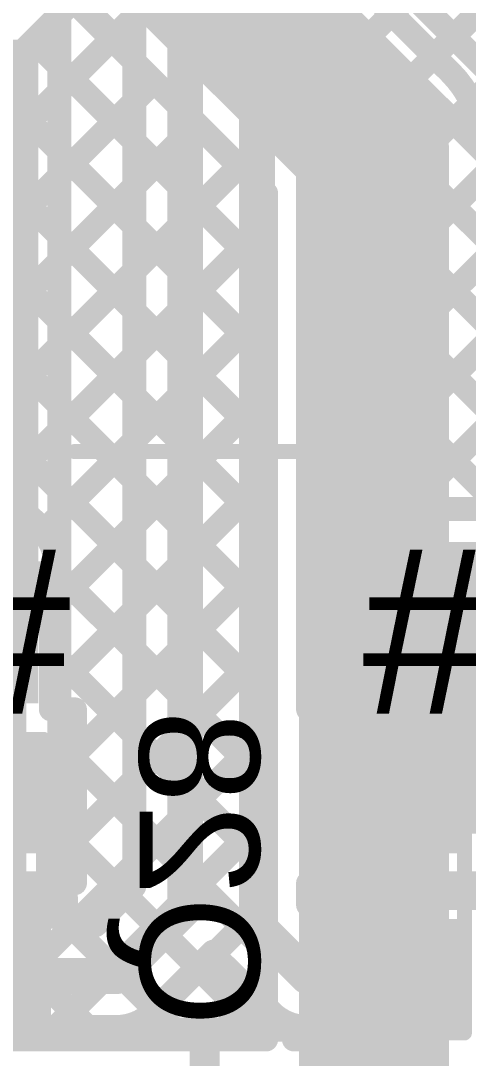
# Model space of a CAD drawing. Header units: millimetres. Extents: x 0 to 214, y 0 to 214.
# Drawn here: x 4.0042 to 4.1534, y 0.1417 to 0.488 of the extents above; entities that cross this region are included whole.
import ezdxf

# ---------------------------------------------------------------- set-up
doc = ezdxf.new("R2010")
doc.units = ezdxf.units.MM
doc.header["$MEASUREMENT"] = 0
for name, color, linetype in [('BottomLayer', 5, 'Continuous'), ('BottomOverlay', 54, 'Continuous'), ('BottomPaste', 16, 'Continuous'), ('BottomSolder', 6, 'Continuous'), ('TopLayer', 1, 'Continuous'), ('TopOverlay', 2, 'Continuous'), ('TopPaste', 8, 'Continuous'), ('TopSolder', 216, 'Continuous')]:
    doc.layers.add(name, color=color, linetype=linetype)
doc.styles.add('Arial', font='', dxfattribs={"height": 0.2})
doc.styles.get('Arial').set_extended_font_data('Arial')

# ---------------------------------------------------------------- blocks, each defined once
blk = doc.blocks.new('UWX1E101MCL1GB_137')
at = {"layer": 'TopLayer'}
blk.add_hatch(color=1, dxfattribs=at).paths.add_polyline_path([(0.24803, 0.06496), (0.24803, -0.06496), (0.03937, -0.06496), (0.03937, 0.06496)])
at = {"layer": 'TopPaste'}
blk.add_hatch(color=8, dxfattribs=at).paths.add_polyline_path([(0.24803, 0.06496), (0.24803, -0.06496), (0.03937, -0.06496), (0.03937, 0.06496)])
at = {"layer": 'TopSolder'}
blk.add_hatch(color=216, dxfattribs=at).paths.add_polyline_path([(0.25203, 0.06896), (0.25203, -0.06896), (0.03537, -0.06896), (0.03537, 0.06896)])
at = {"layer": 'TopOverlay', "const_width": 0.005}
for points in [[(0.168, 0.17), (-0.124, 0.17)], [(0.168, 0.081), (0.168, 0.17)]]:
    blk.add_lwpolyline(points, dxfattribs=at)
at = {"layer": 'TopOverlay', "const_width": 0.0025}
for points in [[(0.16675, 0.17, 1), (0.16925, 0.17, 1)], [(0.16675, 0.17, 1), (0.16925, 0.17, 1)], [(0.16675, 0.081, 1), (0.16925, 0.081, 1)]]:
    blk.add_lwpolyline(points, format="xyb", close=True, dxfattribs=at)
blk = doc.blocks.new('RES_0603_B_156')
at = {"layer": 'BottomLayer'}
for points in [[(-0.045, -0.0175), (-0.045, 0.0175), (-0.015, 0.0175), (-0.015, -0.0175)], [(0.015, -0.0175), (0.015, 0.0175), (0.045, 0.0175), (0.045, -0.0175)]]:
    blk.add_hatch(color=5, dxfattribs=at).paths.add_polyline_path(points)
at = {"layer": 'BottomPaste'}
for points in [[(-0.045, -0.0175), (-0.045, 0.0175), (-0.015, 0.0175), (-0.015, -0.0175)], [(0.015, -0.0175), (0.015, 0.0175), (0.045, 0.0175), (0.045, -0.0175)]]:
    blk.add_hatch(color=16, dxfattribs=at).paths.add_polyline_path(points)
at = {"layer": 'BottomSolder'}
for points in [[(-0.049, -0.0215), (-0.049, 0.0215), (-0.011, 0.0215), (-0.011, -0.0215)], [(0.011, -0.0215), (0.011, 0.0215), (0.049, 0.0215), (0.049, -0.0215)]]:
    blk.add_hatch(color=6, dxfattribs=at).paths.add_polyline_path(points)
at = {"layer": 'BottomOverlay', "const_width": 0.005}
for points in [[(-0.049, 0.021), (-0.049, -0.021)], [(-0.049, 0.021), (0.049, 0.021)], [(0.049, 0.021), (0.049, -0.021)], [(-0.049, -0.021), (0.049, -0.021)]]:
    blk.add_lwpolyline(points, dxfattribs=at)
at = {"layer": 'BottomOverlay', "const_width": 0.0025}
for points in [[(-0.05025, 0.021, 1), (-0.04775, 0.021, 1)], [(-0.05025, 0.021, 1), (-0.04775, 0.021, 1)], [(0.04775, 0.021, 1), (0.05025, 0.021, 1)], [(0.04775, 0.021, 1), (0.05025, 0.021, 1)], [(-0.05025, -0.021, 1), (-0.04775, -0.021, 1)], [(-0.05025, -0.021, 1), (-0.04775, -0.021, 1)], [(0.04775, -0.021, 1), (0.05025, -0.021, 1)], [(0.04775, -0.021, 1), (0.05025, -0.021, 1)]]:
    blk.add_lwpolyline(points, format="xyb", close=True, dxfattribs=at)
blk = doc.blocks.new('RES_0603_B_159')
at = {"layer": 'BottomLayer'}
for points in [[(-0.045, -0.0175), (-0.045, 0.0175), (-0.015, 0.0175), (-0.015, -0.0175)], [(0.015, -0.0175), (0.015, 0.0175), (0.045, 0.0175), (0.045, -0.0175)]]:
    blk.add_hatch(color=5, dxfattribs=at).paths.add_polyline_path(points)
at = {"layer": 'BottomPaste'}
for points in [[(-0.045, -0.0175), (-0.045, 0.0175), (-0.015, 0.0175), (-0.015, -0.0175)], [(0.015, -0.0175), (0.015, 0.0175), (0.045, 0.0175), (0.045, -0.0175)]]:
    blk.add_hatch(color=16, dxfattribs=at).paths.add_polyline_path(points)
at = {"layer": 'BottomSolder'}
for points in [[(-0.049, -0.0215), (-0.049, 0.0215), (-0.011, 0.0215), (-0.011, -0.0215)], [(0.011, -0.0215), (0.011, 0.0215), (0.049, 0.0215), (0.049, -0.0215)]]:
    blk.add_hatch(color=6, dxfattribs=at).paths.add_polyline_path(points)
at = {"layer": 'BottomOverlay', "const_width": 0.005}
for points in [[(-0.049, 0.021), (0.049, 0.021)], [(-0.049, 0.021), (-0.049, -0.021)], [(0.049, 0.021), (0.049, -0.021)], [(-0.049, -0.021), (0.049, -0.021)]]:
    blk.add_lwpolyline(points, dxfattribs=at)
at = {"layer": 'BottomOverlay', "const_width": 0.0025}
for points in [[(-0.05025, 0.021, 1), (-0.04775, 0.021, 1)], [(-0.05025, 0.021, 1), (-0.04775, 0.021, 1)], [(0.04775, 0.021, 1), (0.05025, 0.021, 1)], [(0.04775, 0.021, 1), (0.05025, 0.021, 1)], [(-0.05025, -0.021, 1), (-0.04775, -0.021, 1)], [(-0.05025, -0.021, 1), (-0.04775, -0.021, 1)], [(0.04775, -0.021, 1), (0.05025, -0.021, 1)], [(0.04775, -0.021, 1), (0.05025, -0.021, 1)]]:
    blk.add_lwpolyline(points, format="xyb", close=True, dxfattribs=at)

msp = doc.modelspace()

# ---------------------------------------------------------------- hatches: boundary and pattern name
at = {"layer": 'BottomLayer'}
msp.add_hatch(color=5, dxfattribs=at).paths.add_polyline_path([(4.11109, 0.217), (4.237, 0.217), (4.237, 0.314), (4.11109, 0.314)])
at = {"layer": 'TopLayer'}
msp.add_hatch(color=1, dxfattribs=at).paths.add_polyline_path([(3.48145, 0.2), (4.00605, 0.2), (4.00605, 0.48169), (3.48145, 0.48169)])

# ---------------------------------------------------------------- linework, layer by layer
at = {"layer": 'BottomLayer'}
for points, const_width in [([(4.059, 0.192), (4.059, 2.482)], 0.012), ([(4.083, 0.18588), (4.083, 2.467)], 0.012), ([(4.1, 0.25817), (4.1, 0.85896)], 0.008), ([(4.1, 0.49075), (4.2841, 0.67486)], 0.008), ([(4.1, 0.46247), (4.29825, 0.66071)], 0.008), ([(4.1, 0.43418), (4.21467, 0.54886)], 0.008), ([(4.1, 0.53115), (4.2145, 0.41665)], 0.008), ([(4.1, 0.4059), (4.2145, 0.5204)], 0.008), ([(3.85482, 0.32778), (4.042, 0.51496)], 0.008), ([(4.042, 0.19904), (4.042, 0.51496)], 0.008), ([(4.1, 0.50287), (4.2145, 0.38837)], 0.008), ([(4.02253, 0.49549), (4.042, 0.47601)], 0.008), ([(4.1, 0.37761), (4.2145, 0.49211)], 0.008), ([(3.87025, 0.31757), (4.042, 0.48932)], 0.008), ([(4.00838, 0.48134), (4.042, 0.44773)], 0.008), ([(4.1, 0.47458), (4.2149, 0.35968)], 0.008), ([(3.99424, 0.4672), (4.042, 0.41944)], 0.008), ([(4.1, 0.34933), (4.2145, 0.46383)], 0.008), ([(3.87273, 0.29177), (4.042, 0.46104)], 0.008), ([(3.9801, 0.45306), (4.042, 0.39116)], 0.008), ([(4.1, 0.4463), (4.2213, 0.325)], 0.008), ([(3.96596, 0.43892), (4.042, 0.36288)], 0.008), ([(3.87273, 0.26349), (4.042, 0.43275)], 0.008), ([(4.10395, 0.325), (4.2145, 0.43555)], 0.008), ([(3.95182, 0.42477), (4.042, 0.33459)], 0.008), ([(4.1, 0.41801), (4.19301, 0.325)], 0.008), ([(3.93767, 0.41063), (4.042, 0.30631)], 0.008), ([(4.13224, 0.325), (4.2145, 0.40726)], 0.008), ([(3.88073, 0.2432), (4.042, 0.40447)], 0.008), ([(4.1, 0.38973), (4.16473, 0.325)], 0.008), ([(3.994, 0.32818), (4.042, 0.37618)], 0.008), ([(4.1, 0.36144), (4.13644, 0.325)], 0.008), ([(4.01171, 0.31761), (4.042, 0.3479)], 0.008), ([(4.1, 0.33316), (4.10816, 0.325)], 0.008), ([(4.10009, 0.325), (4.24377, 0.325)], 0.008), ([(4.10009, 0.32114), (4.10395, 0.325)], 0.008), ([(4.10009, 0.25817), (4.10009, 0.325)], 0.008), ([(4.01423, 0.29185), (4.042, 0.31961)], 0.008), ([(3.99073, 0.30258), (4.01254, 0.30258)], 0.01), ([(4.01653, 0.30349), (4.042, 0.27802)], 0.008), ([(4.01423, 0.25817), (4.01423, 0.29191)], 0.008), ([(4.01423, 0.26356), (4.042, 0.29133)], 0.008), ([(4.01423, 0.27751), (4.042, 0.24974)], 0.008), ([(4.02223, 0.24328), (4.042, 0.26305)], 0.008), ([(4.01423, 0.25817), (4.02223, 0.25817)], 0.008), ([(4.02223, 0.20017), (4.02223, 0.25817)], 0.008), ([(4.02223, 0.24122), (4.042, 0.22145)], 0.008), ([(4.13114, 0.22917), (4.17914, 0.22917)], 0.025), ([(4.02223, 0.21499), (4.042, 0.23476)], 0.008), ([(3.99073, 0.22917), (4.01823, 0.22917)], 0.01), ([(4.13114, 0.20417), (4.13114, 0.22917)], 0.01), ([(4.02223, 0.21294), (4.03906, 0.19611)], 0.008), ([(4.02169, 0.18617), (4.042, 0.20648)], 0.008), ([(3.95923, 0.20017), (4.02223, 0.20017)], 0.008), ([(4.00241, 0.19517), (4.00741, 0.20017)], 0.008), ([(4.00671, 0.20017), (4.01171, 0.19517)], 0.008), ([(4.02913, 0.18617), (4.042, 0.19904)], 0.008), ([(4.1, 0.20017), (4.16264, 0.20017)], 0.008), ([(4.1, 0.19292), (4.1, 0.20017)], 0.008), ([(4.11555, 0.19517), (4.12055, 0.20017)], 0.008), ([(4.11985, 0.20017), (4.12485, 0.19517)], 0.008), ([(4.14383, 0.19517), (4.14883, 0.20017)], 0.008), ([(4.14813, 0.20017), (4.15313, 0.19517)], 0.008), ([(3.96223, 0.19517), (4.01923, 0.19517)], 0.008), ([(4.01923, 0.18617), (4.01923, 0.19517)], 0.008), ([(4.03617, 0.16917), (4.059, 0.192)], 0.012), ([(4.10264, 0.19027), (4.10264, 0.19517)], 0.008), ([(4.10264, 0.19517), (4.15964, 0.19517)], 0.008), ([(4.1, 0.19292), (4.10264, 0.19027)], 0.008), ([(4.083, 0.18588), (4.0997, 0.16917)], 0.012), ([(4.01923, 0.18617), (4.02913, 0.18617)], 0.008), ([(4.04333, 0.15124), (4.06873, 0.17664)], 0.008), ([(4.04821, 0.15717), (4.06833, 0.17729)], 0.008), ([(4.071, 0.17383), (4.08766, 0.15717)], 0.008), ([(4.13114, 0.1215), (4.13114, 0.16917)], 0.02), ([(3.99073, 0.16917), (4.03617, 0.16917)], 0.012), ([(4.06311, 0.17206), (4.08393, 0.15124)], 0.008), ([(4.0997, 0.16917), (4.13114, 0.16917)], 0.012), ([(4.07162, 0.15124), (4.0826, 0.16223)], 0.008), ([(4.04896, 0.15792), (4.05564, 0.15124)], 0.008), ([(4.01923, 0.15217), (4.03617, 0.15217)], 0.008), ([(4.01923, 0.14801), (4.01923, 0.15217)], 0.008), ([(4.02643, 0.15217), (4.03059, 0.14801)], 0.008), ([(4.09667, 0.14802), (4.10083, 0.15217)], 0.008), ([(4.10264, 0.14802), (4.10264, 0.15217)], 0.008), ([(4.03579, 0.15124), (4.09528, 0.15124)], 0.008), ([(4.03579, 0.14801), (4.03579, 0.15124)], 0.008), ([(4.09528, 0.14802), (4.09528, 0.15124)], 0.008), ([(4.01923, 0.14801), (4.03579, 0.14801)], 0.008), ([(4.06554, 0.1215), (4.06554, 0.14724)], 0.01), ([(4.09528, 0.14802), (4.10264, 0.14802)], 0.008)]:
    msp.add_lwpolyline(points, dxfattribs=dict(at, const_width=const_width))
for points, const_width in [([(4.04, 0.48932, 1), (4.044, 0.48932, 1)], 0.004), ([(4.098, 0.49075, 1), (4.102, 0.49075, 1)], 0.004), ([(4.00638, 0.48134, 1), (4.01038, 0.48134, 1)], 0.004), ([(4.04, 0.47601, 1), (4.044, 0.47601, 1)], 0.004), ([(4.098, 0.47458, 1), (4.102, 0.47458, 1)], 0.004), ([(4.04, 0.46104, 1), (4.044, 0.46104, 1)], 0.004), ([(4.098, 0.46247, 1), (4.102, 0.46247, 1)], 0.004), ([(4.04, 0.44773, 1), (4.044, 0.44773, 1)], 0.004), ([(4.098, 0.4463, 1), (4.102, 0.4463, 1)], 0.004), ([(4.04, 0.43275, 1), (4.044, 0.43275, 1)], 0.004), ([(4.098, 0.43418, 1), (4.102, 0.43418, 1)], 0.004), ([(4.04, 0.41944, 1), (4.044, 0.41944, 1)], 0.004), ([(4.098, 0.41801, 1), (4.102, 0.41801, 1)], 0.004), ([(4.098, 0.4059, 1), (4.102, 0.4059, 1)], 0.004), ([(4.04, 0.40447, 1), (4.044, 0.40447, 1)], 0.004), ([(4.04, 0.39116, 1), (4.044, 0.39116, 1)], 0.004), ([(4.098, 0.38973, 1), (4.102, 0.38973, 1)], 0.004), ([(4.098, 0.37761, 1), (4.102, 0.37761, 1)], 0.004), ([(4.04, 0.37618, 1), (4.044, 0.37618, 1)], 0.004), ([(4.04, 0.36288, 1), (4.044, 0.36288, 1)], 0.004), ([(4.098, 0.36144, 1), (4.102, 0.36144, 1)], 0.004), ([(4.098, 0.34933, 1), (4.102, 0.34933, 1)], 0.004), ([(4.04, 0.3479, 1), (4.044, 0.3479, 1)], 0.004), ([(4.04, 0.33459, 1), (4.044, 0.33459, 1)], 0.004), ([(4.098, 0.33316, 1), (4.102, 0.33316, 1)], 0.004), ([(4.09809, 0.325, 1), (4.10209, 0.325, 1)], 0.004), ([(4.09809, 0.325, 1), (4.10209, 0.325, 1)], 0.004), ([(4.10195, 0.325, 1), (4.10595, 0.325, 1)], 0.004), ([(4.10195, 0.325, 1), (4.10595, 0.325, 1)], 0.004), ([(4.10616, 0.325, 1), (4.11016, 0.325, 1)], 0.004), ([(4.13024, 0.325, 1), (4.13424, 0.325, 1)], 0.004), ([(4.13444, 0.325, 1), (4.13844, 0.325, 1)], 0.004), ([(4.04, 0.31961, 1), (4.044, 0.31961, 1)], 0.004), ([(4.09809, 0.32114, 1), (4.10209, 0.32114, 1)], 0.004), ([(4.00971, 0.31761, 1), (4.01371, 0.31761, 1)], 0.004), ([(4.04, 0.30631, 1), (4.044, 0.30631, 1)], 0.004), ([(4.01004, 0.30258, 1), (4.01504, 0.30258, 1)], 0.005), ([(4.01453, 0.30349, 1), (4.01853, 0.30349, 1)], 0.004), ([(4.01454, 0.30258, 1), (4.01854, 0.30258, 1)], 0.004), ([(4.01454, 0.30258, 1), (4.01854, 0.30258, 1)], 0.004), ([(4.01223, 0.29191, 1), (4.01623, 0.29191, 1)], 0.004), ([(4.01223, 0.29191, 1), (4.01623, 0.29191, 1)], 0.004), ([(4.01223, 0.29185, 1), (4.01623, 0.29185, 1)], 0.004), ([(4.04, 0.29133, 1), (4.044, 0.29133, 1)], 0.004), ([(4.01223, 0.27751, 1), (4.01623, 0.27751, 1)], 0.004), ([(4.04, 0.27802, 1), (4.044, 0.27802, 1)], 0.004), ([(4.01223, 0.26356, 1), (4.01623, 0.26356, 1)], 0.004), ([(4.04, 0.26305, 1), (4.044, 0.26305, 1)], 0.004), ([(4.01223, 0.25817, 1), (4.01623, 0.25817, 1)], 0.004), ([(4.01223, 0.25817, 1), (4.01623, 0.25817, 1)], 0.004), ([(4.02023, 0.25817, 1), (4.02423, 0.25817, 1)], 0.004), ([(4.02023, 0.25817, 1), (4.02423, 0.25817, 1)], 0.004), ([(4.098, 0.25817, 1), (4.102, 0.25817, 1)], 0.004), ([(4.09809, 0.25817, 1), (4.10209, 0.25817, 1)], 0.004), ([(4.04, 0.24974, 1), (4.044, 0.24974, 1)], 0.004), ([(4.02023, 0.24328, 1), (4.02423, 0.24328, 1)], 0.004), ([(4.02023, 0.24122, 1), (4.02423, 0.24122, 1)], 0.004), ([(4.12489, 0.22917, 1), (4.13739, 0.22917, 1)], 0.0125), ([(4.04, 0.23476, 1), (4.044, 0.23476, 1)], 0.004), ([(4.01573, 0.22917, 1), (4.02073, 0.22917, 1)], 0.005), ([(4.12864, 0.22917, 1), (4.13364, 0.22917, 1)], 0.005), ([(4.04, 0.22145, 1), (4.044, 0.22145, 1)], 0.004), ([(4.02023, 0.21499, 1), (4.02423, 0.21499, 1)], 0.004), ([(4.02023, 0.21294, 1), (4.02423, 0.21294, 1)], 0.004), ([(4.04, 0.20648, 1), (4.044, 0.20648, 1)], 0.004), ([(4.12864, 0.20417, 1), (4.13364, 0.20417, 1)], 0.005), ([(4.00471, 0.20017, 1), (4.00871, 0.20017, 1)], 0.004), ([(4.00541, 0.20017, 1), (4.00941, 0.20017, 1)], 0.004), ([(4.02023, 0.20017, 1), (4.02423, 0.20017, 1)], 0.004), ([(4.02023, 0.20017, 1), (4.02423, 0.20017, 1)], 0.004), ([(4.04, 0.19904, 1), (4.044, 0.19904, 1)], 0.004), ([(4.04, 0.19904, 1), (4.044, 0.19904, 1)], 0.004), ([(4.098, 0.20017, 1), (4.102, 0.20017, 1)], 0.004), ([(4.098, 0.20017, 1), (4.102, 0.20017, 1)], 0.004), ([(4.11785, 0.20017, 1), (4.12185, 0.20017, 1)], 0.004), ([(4.11855, 0.20017, 1), (4.12255, 0.20017, 1)], 0.004), ([(4.14613, 0.20017, 1), (4.15013, 0.20017, 1)], 0.004), ([(4.14683, 0.20017, 1), (4.15083, 0.20017, 1)], 0.004), ([(4.00041, 0.19517, 1), (4.00441, 0.19517, 1)], 0.004), ([(4.00971, 0.19517, 1), (4.01371, 0.19517, 1)], 0.004), ([(4.01723, 0.19517, 1), (4.02123, 0.19517, 1)], 0.004), ([(4.01723, 0.19517, 1), (4.02123, 0.19517, 1)], 0.004), ([(4.03706, 0.19611, 1), (4.04106, 0.19611, 1)], 0.004), ([(4.056, 0.192, 1), (4.062, 0.192, 1)], 0.006), ([(4.056, 0.192, 1), (4.062, 0.192, 1)], 0.006), ([(4.10064, 0.19517, 1), (4.10464, 0.19517, 1)], 0.004), ([(4.10064, 0.19517, 1), (4.10464, 0.19517, 1)], 0.004), ([(4.11355, 0.19517, 1), (4.11755, 0.19517, 1)], 0.004), ([(4.12285, 0.19517, 1), (4.12685, 0.19517, 1)], 0.004), ([(4.14183, 0.19517, 1), (4.14583, 0.19517, 1)], 0.004), ([(4.15113, 0.19517, 1), (4.15513, 0.19517, 1)], 0.004), ([(4.098, 0.19292, 1), (4.102, 0.19292, 1)], 0.004), ([(4.098, 0.19292, 1), (4.102, 0.19292, 1)], 0.004), ([(4.10064, 0.19027, 1), (4.10464, 0.19027, 1)], 0.004), ([(4.10064, 0.19027, 1), (4.10464, 0.19027, 1)], 0.004), ([(4.08, 0.18588, 1), (4.086, 0.18588, 1)], 0.006), ([(4.08, 0.18588, 1), (4.086, 0.18588, 1)], 0.006), ([(4.01723, 0.18617, 1), (4.02123, 0.18617, 1)], 0.004), ([(4.01723, 0.18617, 1), (4.02123, 0.18617, 1)], 0.004), ([(4.01969, 0.18617, 1), (4.02369, 0.18617, 1)], 0.004), ([(4.02713, 0.18617, 1), (4.03113, 0.18617, 1)], 0.004), ([(4.02713, 0.18617, 1), (4.03113, 0.18617, 1)], 0.004), ([(4.06633, 0.17729, 1), (4.07033, 0.17729, 1)], 0.004), ([(4.06633, 0.17729, 1), (4.07033, 0.17729, 1)], 0.004), ([(4.06633, 0.17729, 1), (4.07033, 0.17729, 1)], 0.004), ([(4.06673, 0.17664, 1), (4.07073, 0.17664, 1)], 0.004), ([(4.06898, 0.17385, 1), (4.07298, 0.17385, 1)], 0.004), ([(4.069, 0.17383, 1), (4.073, 0.17383, 1)], 0.004), ([(4.069, 0.17383, 1), (4.073, 0.17383, 1)], 0.004), ([(4.12614, 0.16917, 1), (4.13614, 0.16917, 1)], 0.01), ([(4.03317, 0.16917, 1), (4.03917, 0.16917, 1)], 0.006), ([(4.03317, 0.16917, 1), (4.03917, 0.16917, 1)], 0.006), ([(4.06111, 0.17206, 1), (4.06511, 0.17206, 1)], 0.004), ([(4.0967, 0.16917, 1), (4.1027, 0.16917, 1)], 0.006), ([(4.0967, 0.16917, 1), (4.1027, 0.16917, 1)], 0.006), ([(4.12814, 0.16917, 1), (4.13414, 0.16917, 1)], 0.006), ([(4.0806, 0.16223, 1), (4.0846, 0.16223, 1)], 0.004), ([(4.04619, 0.15715, 1), (4.05019, 0.15715, 1)], 0.004), ([(4.04621, 0.15717, 1), (4.05021, 0.15717, 1)], 0.004), ([(4.04621, 0.15717, 1), (4.05021, 0.15717, 1)], 0.004), ([(4.04696, 0.15792, 1), (4.05096, 0.15792, 1)], 0.004), ([(4.08566, 0.15717, 1), (4.08966, 0.15717, 1)], 0.004), ([(4.08566, 0.15717, 1), (4.08966, 0.15717, 1)], 0.004), ([(4.08568, 0.15715, 1), (4.08968, 0.15715, 1)], 0.004), ([(4.01723, 0.15217, 1), (4.02123, 0.15217, 1)], 0.004), ([(4.01723, 0.15217, 1), (4.02123, 0.15217, 1)], 0.004), ([(4.02443, 0.15217, 1), (4.02843, 0.15217, 1)], 0.004), ([(4.03417, 0.15217, 1), (4.03817, 0.15217, 1)], 0.004), ([(4.03417, 0.15217, 1), (4.03817, 0.15217, 1)], 0.004), ([(4.03417, 0.15217, 1), (4.03817, 0.15217, 1)], 0.004), ([(4.0977, 0.15217, 1), (4.1017, 0.15217, 1)], 0.004), ([(4.0977, 0.15217, 1), (4.1017, 0.15217, 1)], 0.004), ([(4.09883, 0.15217, 1), (4.10283, 0.15217, 1)], 0.004), ([(4.10064, 0.15217, 1), (4.10464, 0.15217, 1)], 0.004), ([(4.03379, 0.15124, 1), (4.03779, 0.15124, 1)], 0.004), ([(4.03379, 0.15124, 1), (4.03779, 0.15124, 1)], 0.004), ([(4.04133, 0.15124, 1), (4.04533, 0.15124, 1)], 0.004), ([(4.05364, 0.15124, 1), (4.05764, 0.15124, 1)], 0.004), ([(4.06962, 0.15124, 1), (4.07362, 0.15124, 1)], 0.004), ([(4.08193, 0.15124, 1), (4.08593, 0.15124, 1)], 0.004), ([(4.09328, 0.15124, 1), (4.09728, 0.15124, 1)], 0.004), ([(4.09328, 0.15124, 1), (4.09728, 0.15124, 1)], 0.004), ([(4.01723, 0.14801, 1), (4.02123, 0.14801, 1)], 0.004), ([(4.01723, 0.14801, 1), (4.02123, 0.14801, 1)], 0.004), ([(4.02859, 0.14801, 1), (4.03259, 0.14801, 1)], 0.004), ([(4.03379, 0.14801, 1), (4.03779, 0.14801, 1)], 0.004), ([(4.03379, 0.14801, 1), (4.03779, 0.14801, 1)], 0.004), ([(4.06304, 0.14724, 1), (4.06804, 0.14724, 1)], 0.005), ([(4.09328, 0.14802, 1), (4.09728, 0.14802, 1)], 0.004), ([(4.09328, 0.14802, 1), (4.09728, 0.14802, 1)], 0.004), ([(4.09467, 0.14802, 1), (4.09867, 0.14802, 1)], 0.004), ([(4.10064, 0.14802, 1), (4.10464, 0.14802, 1)], 0.004), ([(4.10064, 0.14802, 1), (4.10464, 0.14802, 1)], 0.004)]:
    msp.add_lwpolyline(points, format="xyb", close=True, dxfattribs=dict(at, const_width=const_width))
at = {"layer": 'BottomLayer', "const_width": 0.008}
for points in [[(3.96723, 0.29191, -1.23965), (4.01654, 0.30258)], [(4.01654, 0.30258, -0.107003), (4.01423, 0.29191)], [(4.071, 0.17383, -0.064442), (4.06833, 0.17729)], [(4.07098, 0.17385, -0.064042), (4.06833, 0.17729)], [(4.04821, 0.15717, -0.199327), (4.03617, 0.15217)], [(4.04819, 0.15715, -0.198912), (4.03617, 0.15217)], [(4.0997, 0.15217, -0.199327), (4.08766, 0.15717)], [(4.0997, 0.15217, -0.198912), (4.08768, 0.15715)]]:
    msp.add_lwpolyline(points, format="xyb", dxfattribs=at)
at = {"layer": 'TopLayer'}
for points, const_width in [([(4.078, 0.55315), (4.25612, 0.37503)], 0.008), ([(4.042, 0.52528), (4.122, 0.44528)], 0.05), ([(4.078, 0.54019), (4.14741, 0.47078)], 0.008), ([(4.12786, 0.49033), (4.14585, 0.50831)], 0.008), ([(4.02137, 0.495), (4.086, 0.43037)], 0.008), ([(4.01705, 0.48383), (4.01705, 0.49269)], 0.008), ([(4.142, 0.47619), (4.15999, 0.49417)], 0.008), ([(4.01705, 0.25317), (4.01705, 0.48383)], 0.008), ([(4.01705, 0.25317), (4.01705, 0.48383)], 0.008), ([(4.01705, 0.46438), (4.03452, 0.48185)], 0.008), ([(4.15462, 0.46052), (4.17413, 0.48003)], 0.008), ([(4.01705, 0.47267), (4.086, 0.40373)], 0.008), ([(4.01705, 0.43609), (4.04867, 0.4677)], 0.008), ([(4.122, -0.04569), (4.122, 0.44528)], 0.05), ([(4.01705, 0.40781), (4.06281, 0.45356)], 0.008), ([(4.01705, 0.44439), (4.086, 0.37544)], 0.008), ([(4.01705, 0.37952), (4.07695, 0.43942)], 0.008), ([(4.086, 0.14801), (4.086, 0.43037)], 0.008), ([(4.01705, 0.35124), (4.086, 0.42018)], 0.008), ([(4.01705, 0.41611), (4.086, 0.34716)], 0.008), ([(4.01705, 0.32295), (4.086, 0.3919)], 0.008), ([(4.01705, 0.38782), (4.086, 0.31888)], 0.008), ([(4.01705, 0.29467), (4.086, 0.36361)], 0.008), ([(4.01705, 0.35954), (4.086, 0.29059)], 0.008), ([(4.01705, 0.26638), (4.086, 0.33533)], 0.008), ([(4.01705, 0.33125), (4.086, 0.26231)], 0.008), ([(4.01705, 0.2381), (4.086, 0.30705)], 0.008), ([(4.01705, 0.30297), (4.086, 0.23402)], 0.008), ([(4.01705, 0.20982), (4.086, 0.27876)], 0.008), ([(4.01705, 0.27468), (4.086, 0.20574)], 0.008), ([(4.01705, 0.189), (4.01705, 0.25317)], 0.008), ([(3.98354, 0.14801), (4.086, 0.25048)], 0.008), ([(4.01705, 0.2464), (4.086, 0.17745)], 0.008), ([(4.01182, 0.14801), (4.086, 0.22219)], 0.008), ([(4.01705, 0.21812), (4.086, 0.14917)], 0.008), ([(4.0401, 0.14801), (4.086, 0.19391)], 0.008), ([(3.58114, 0.189), (4.01705, 0.189)], 0.008), ([(3.96132, 0.189), (4.0023, 0.14801)], 0.008), ([(3.9896, 0.189), (4.03059, 0.14801)], 0.008), ([(4.01705, 0.18983), (4.05887, 0.14801)], 0.008), ([(4.06839, 0.14801), (4.086, 0.16562)], 0.008), ([(3.54015, 0.148), (4.086, 0.14801)], 0.008)]:
    msp.add_lwpolyline(points, dxfattribs=dict(at, const_width=const_width))
for points, const_width in [([(4.12586, 0.49033, 1), (4.12986, 0.49033, 1)], 0.004), ([(4.01505, 0.48383, 1), (4.01905, 0.48383, 1)], 0.004), ([(4.01505, 0.48383, 1), (4.01905, 0.48383, 1)], 0.004), ([(4.01505, 0.48383, 1), (4.01905, 0.48383, 1)], 0.004), ([(4.03252, 0.48185, 1), (4.03652, 0.48185, 1)], 0.004), ([(4.14, 0.47619, 1), (4.144, 0.47619, 1)], 0.004), ([(4.01505, 0.47267, 1), (4.01905, 0.47267, 1)], 0.004), ([(4.14541, 0.47078, 1), (4.14941, 0.47078, 1)], 0.004), ([(4.14541, 0.47078, 1), (4.14941, 0.47078, 1)], 0.004), ([(4.14546, 0.47074, 1), (4.14946, 0.47074, 1)], 0.004), ([(4.04667, 0.4677, 1), (4.05067, 0.4677, 1)], 0.004), ([(4.01505, 0.46438, 1), (4.01905, 0.46438, 1)], 0.004), ([(4.1095, 0.44528, 1), (4.1345, 0.44528, 1)], 0.025), ([(4.1095, 0.44528, 1), (4.1345, 0.44528, 1)], 0.025), ([(4.15262, 0.46052, 1), (4.15662, 0.46052, 1)], 0.004), ([(4.06081, 0.45356, 1), (4.06481, 0.45356, 1)], 0.004), ([(4.01505, 0.44439, 1), (4.01905, 0.44439, 1)], 0.004), ([(4.07495, 0.43942, 1), (4.07895, 0.43942, 1)], 0.004), ([(4.01505, 0.43609, 1), (4.01905, 0.43609, 1)], 0.004), ([(4.084, 0.43037, 1), (4.088, 0.43037, 1)], 0.004), ([(4.084, 0.43037, 1), (4.088, 0.43037, 1)], 0.004), ([(4.084, 0.42018, 1), (4.088, 0.42018, 1)], 0.004), ([(4.01505, 0.41611, 1), (4.01905, 0.41611, 1)], 0.004), ([(4.01505, 0.40781, 1), (4.01905, 0.40781, 1)], 0.004), ([(4.084, 0.40373, 1), (4.088, 0.40373, 1)], 0.004), ([(4.084, 0.3919, 1), (4.088, 0.3919, 1)], 0.004), ([(4.01505, 0.38782, 1), (4.01905, 0.38782, 1)], 0.004), ([(4.01505, 0.37952, 1), (4.01905, 0.37952, 1)], 0.004), ([(4.084, 0.37544, 1), (4.088, 0.37544, 1)], 0.004), ([(4.084, 0.36361, 1), (4.088, 0.36361, 1)], 0.004), ([(4.01505, 0.35954, 1), (4.01905, 0.35954, 1)], 0.004), ([(4.01505, 0.35124, 1), (4.01905, 0.35124, 1)], 0.004), ([(4.084, 0.34716, 1), (4.088, 0.34716, 1)], 0.004), ([(4.084, 0.33533, 1), (4.088, 0.33533, 1)], 0.004), ([(4.01505, 0.33125, 1), (4.01905, 0.33125, 1)], 0.004), ([(4.01505, 0.32295, 1), (4.01905, 0.32295, 1)], 0.004), ([(4.084, 0.31888, 1), (4.088, 0.31888, 1)], 0.004), ([(4.084, 0.30705, 1), (4.088, 0.30705, 1)], 0.004), ([(4.01505, 0.30297, 1), (4.01905, 0.30297, 1)], 0.004), ([(4.01505, 0.29467, 1), (4.01905, 0.29467, 1)], 0.004), ([(4.084, 0.29059, 1), (4.088, 0.29059, 1)], 0.004), ([(4.084, 0.27876, 1), (4.088, 0.27876, 1)], 0.004), ([(4.01505, 0.27468, 1), (4.01905, 0.27468, 1)], 0.004), ([(4.01505, 0.26638, 1), (4.01905, 0.26638, 1)], 0.004), ([(4.084, 0.26231, 1), (4.088, 0.26231, 1)], 0.004), ([(4.01505, 0.25317, 1), (4.01905, 0.25317, 1)], 0.004), ([(4.01505, 0.25317, 1), (4.01905, 0.25317, 1)], 0.004), ([(4.01505, 0.25317, 1), (4.01905, 0.25317, 1)], 0.004), ([(4.084, 0.25048, 1), (4.088, 0.25048, 1)], 0.004), ([(4.01505, 0.2464, 1), (4.01905, 0.2464, 1)], 0.004), ([(4.01505, 0.2381, 1), (4.01905, 0.2381, 1)], 0.004), ([(4.084, 0.23402, 1), (4.088, 0.23402, 1)], 0.004), ([(4.084, 0.22219, 1), (4.088, 0.22219, 1)], 0.004), ([(4.01505, 0.21812, 1), (4.01905, 0.21812, 1)], 0.004), ([(4.01505, 0.20982, 1), (4.01905, 0.20982, 1)], 0.004), ([(4.084, 0.20574, 1), (4.088, 0.20574, 1)], 0.004), ([(4.084, 0.19391, 1), (4.088, 0.19391, 1)], 0.004), ([(4.01505, 0.18983, 1), (4.01905, 0.18983, 1)], 0.004), ([(4.01505, 0.189, 1), (4.01905, 0.189, 1)], 0.004), ([(4.01505, 0.189, 1), (4.01905, 0.189, 1)], 0.004), ([(4.084, 0.17745, 1), (4.088, 0.17745, 1)], 0.004), ([(4.084, 0.16562, 1), (4.088, 0.16562, 1)], 0.004), ([(4.084, 0.14917, 1), (4.088, 0.14917, 1)], 0.004), ([(4.0003, 0.14801, 1), (4.0043, 0.14801, 1)], 0.004), ([(4.00982, 0.14801, 1), (4.01382, 0.14801, 1)], 0.004), ([(4.02859, 0.14801, 1), (4.03259, 0.14801, 1)], 0.004), ([(4.0381, 0.14801, 1), (4.0421, 0.14801, 1)], 0.004), ([(4.05687, 0.14801, 1), (4.06087, 0.14801, 1)], 0.004), ([(4.06639, 0.14801, 1), (4.07039, 0.14801, 1)], 0.004), ([(4.084, 0.14801, 1), (4.088, 0.14801, 1)], 0.004), ([(4.084, 0.14801, 1), (4.088, 0.14801, 1)], 0.004)]:
    msp.add_lwpolyline(points, format="xyb", close=True, dxfattribs=dict(at, const_width=const_width))
at = {"layer": 'TopLayer', "const_width": 0.008}
for points in [[(4.14741, 0.47078, -0.199396), (4.158, 0.44528)], [(4.14746, 0.47074, -0.198912), (4.158, 0.44528)]]:
    msp.add_lwpolyline(points, format="xyb", dxfattribs=at)

# ---------------------------------------------------------------- block references
for name, p, rotation in [('UWX1E101MCL1GB_137', (3.94109, 0.5122), 270), ('RES_0603_B_156', (3.99073, 0.19917), 90), ('RES_0603_B_159', (4.13114, 0.19917), 90)]:
    msp.add_blockref(name, p, dxfattribs=dict(rotation=rotation))

# ---------------------------------------------------------------- texts
at = {"layer": 'BottomOverlay', "style": 'Arial'}
for p in [(3.97814, 0.25676), (4.11814, 0.25676)]:
    msp.add_text('#', height=0.055, rotation=360, dxfattribs=at).set_placement(p)
at = {"layer": 'BottomOverlay', "style": 'Arial', "text_generation_flag": 2}
msp.add_text('Q28', height=0.04, rotation=270, dxfattribs=at).set_placement((4.04378, 0.15233))

doc.saveas('drawing.dxf')
